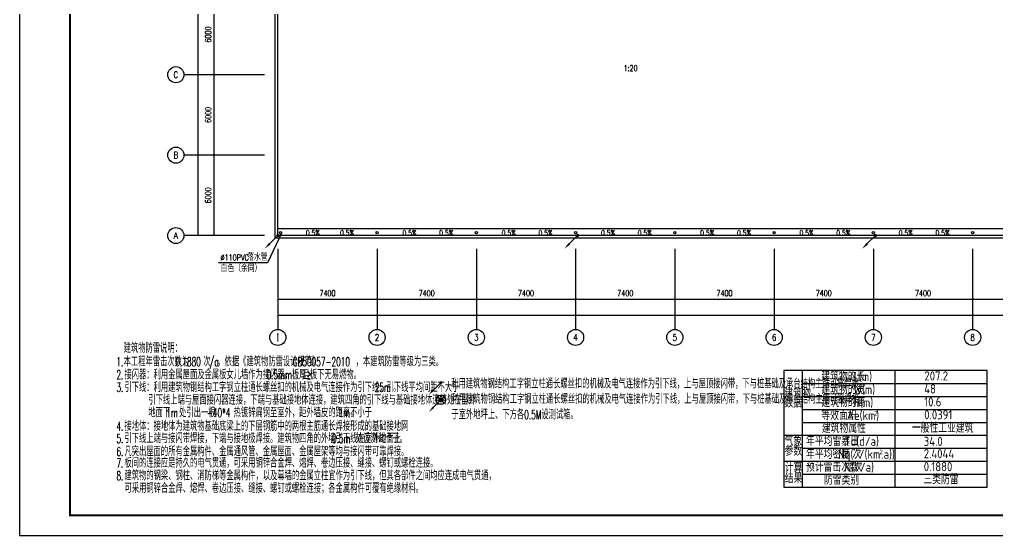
# Model space of a CAD drawing. Extents: x 1751103 to 2598738, y -609732 to 659428.
# Drawn here: x 2088595 to 2161497, y -353364 to -314874 of the extents above; entities that cross this region are included whole.
import ezdxf
from ezdxf.enums import TextEntityAlignment as Align

# ---------------------------------------------------------------- set-up
doc = ezdxf.new("R2010")
doc.units = 0
doc.header["$LTSCALE"] = 1000
doc.header["$MEASUREMENT"] = 0
doc.layers.get('0').update_dxf_attribs({"linetype": 'CONTINUOUS'})
doc.layers.get('DEFPOINTS').update_dxf_attribs({"linetype": 'CONTINUOUS'})
for name, color, linetype in [('AXIS', 3, 'CONTINUOUS'), ('AXIS_TEXT', 7, 'CONTINUOUS'), ('DIM_SYMB', 3, 'CONTINUOUS'), ('LWIRE', 4, 'CONTINUOUS'), ('PUB_TEXT', 7, 'CONTINUOUS'), ('PUB_TITLE', 4, 'CONTINUOUS'), ('WIRE-照明', 1, 'CONTINUOUS'), ('我的文字', 153, 'CONTINUOUS')]:
    doc.layers.add(name, color=color, linetype=linetype)
doc.styles.add('_TCH_AXIS', font='COMPLEX', dxfattribs={"bigfont": 'GBCBIG'})
doc.styles.add('_TCH_DIM', font='SIMPLEX', dxfattribs={"bigfont": 'GBCBIG'})
doc.styles.add('_TCH_LABEL', font='COMPLEX', dxfattribs={"bigfont": 'GBCBIG'})
doc.styles.add('AUDIT_I_110108221036-0', font='gbenor', dxfattribs={"bigfont": 'gbcbig'})
doc.styles.add('COMPLEX', font='COMPLEX')
doc.styles.add('DIM_FONT', font='SIMPLEX', dxfattribs={"width": 0.7, "bigfont": 'GBCBIG'})
doc.styles.get("Standard").update_dxf_attribs({"font": 'gbenor.shx', "bigfont": 'gbcbig.shx'})
doc.styles.add('STY53', font='COMPLEX', dxfattribs={"width": 0.6, "bigfont": 'HZTXT'})
doc.dimstyles.new('DIMN150', dxfattribs={"dimscale": 1.5, "dimtxt": 300, "dimasz": 100, "dimexe": 250, "dimexo": 300, "dimgap": 150, "dimtad": 1, "dimdec": 0, "dimzin": 0, "dimtxsty": 'DIM_FONT', "dimblk": 'ARCHTICK', "dimcen": 0.09, "dimclrt": 7, "dimazin": 3, "dimtfac": 1, "dimtdec": 0, "dimtix": 1, "dimtmove": 0, "dimatfit": 3, "dimtolj": 1, "dimtzin": 0})

# ---------------------------------------------------------------- blocks, each defined once
blk = doc.blocks.new('_AXISO')
blk.add_circle((0, 0), 0.5)
at = {"layer": 'AXIS_TEXT', "style": 'COMPLEX', "width": 1.041667}
blk.add_attdef('A', text='', height=0.56, dxfattribs=at).set_placement((-0.25, -0.28), (0.25, -0.28), align=Align.FIT)
blk = doc.blocks.new('_ARCHTICK')
at = {"color": 0, "linetype": 'BYBLOCK', "const_width": 0.15}
blk.add_lwpolyline([(-0.5, -0.5), (0.5, 0.5)], dxfattribs=at)
blk = doc.blocks.new('*D130')
at = {"layer": 'AXIS', "color": 0}
for p, q in [((2107848, -329473), (2107848, -334348)), ((2315048, -329473), (2315048, -334348)), ((2107848, -333973), (2315048, -333973))]:
    blk.add_line(p, q, dxfattribs=at)
at = {"layer": 'DEFPOINTS', "color": 0}
for p in [(2107848, -329023), (2315048, -329023), (2315048, -333973)]:
    blk.add_point(p, dxfattribs=at)
at = {"layer": 'AXIS', "color": 0, "xscale": 150, "yscale": 150, "zscale": 150, "rotation": 180}
blk.add_blockref('_ARCHTICK', (2107848, -333973), dxfattribs=at)
at = {"layer": 'AXIS', "color": 0, "xscale": 150, "yscale": 150, "zscale": 150}
blk.add_blockref('_ARCHTICK', (2315048, -333973), dxfattribs=at)
at = {"layer": 'AXIS', "color": 7, "insert": (2211448, -333523), "char_height": 450, "attachment_point": 5, "style": 'DIM_FONT'}
blk.add_mtext('\\A1;207200', dxfattribs=at)
blk = doc.blocks.new('*D131')
at = {"layer": 'AXIS', "color": 0}
for p, q in [((2107848, -329473), (2107848, -333148)), ((2115248, -329473), (2115248, -333148)), ((2107848, -332773), (2115248, -332773))]:
    blk.add_line(p, q, dxfattribs=at)
at = {"layer": 'DEFPOINTS', "color": 0}
for p in [(2107848, -329023), (2115248, -329023), (2115248, -332773)]:
    blk.add_point(p, dxfattribs=at)
at = {"layer": 'AXIS', "color": 0, "xscale": 150, "yscale": 150, "zscale": 150, "rotation": 180}
blk.add_blockref('_ARCHTICK', (2107848, -332773), dxfattribs=at)
at = {"layer": 'AXIS', "color": 0, "xscale": 150, "yscale": 150, "zscale": 150}
blk.add_blockref('_ARCHTICK', (2115248, -332773), dxfattribs=at)
at = {"layer": 'AXIS', "color": 7, "insert": (2111548, -332323), "char_height": 450, "attachment_point": 5, "style": 'DIM_FONT'}
blk.add_mtext('\\A1;7400', dxfattribs=at)
blk = doc.blocks.new('*D132')
at = {"layer": 'AXIS', "color": 0}
for p, q in [((2115248, -329473), (2115248, -333148)), ((2122648, -329473), (2122648, -333148)), ((2115248, -332773), (2122648, -332773))]:
    blk.add_line(p, q, dxfattribs=at)
at = {"layer": 'DEFPOINTS', "color": 0}
for p in [(2115248, -329023), (2122648, -329023), (2122648, -332773)]:
    blk.add_point(p, dxfattribs=at)
at = {"layer": 'AXIS', "color": 0, "xscale": 150, "yscale": 150, "zscale": 150, "rotation": 180}
blk.add_blockref('_ARCHTICK', (2115248, -332773), dxfattribs=at)
at = {"layer": 'AXIS', "color": 0, "xscale": 150, "yscale": 150, "zscale": 150}
blk.add_blockref('_ARCHTICK', (2122648, -332773), dxfattribs=at)
at = {"layer": 'AXIS', "color": 7, "insert": (2118948, -332323), "char_height": 450, "attachment_point": 5, "style": 'DIM_FONT'}
blk.add_mtext('\\A1;7400', dxfattribs=at)
blk = doc.blocks.new('*D133')
at = {"layer": 'AXIS', "color": 0}
for p, q in [((2122648, -329473), (2122648, -333148)), ((2130048, -329473), (2130048, -333148)), ((2122648, -332773), (2130048, -332773))]:
    blk.add_line(p, q, dxfattribs=at)
at = {"layer": 'DEFPOINTS', "color": 0}
for p in [(2122648, -329023), (2130048, -329023), (2130048, -332773)]:
    blk.add_point(p, dxfattribs=at)
at = {"layer": 'AXIS', "color": 0, "xscale": 150, "yscale": 150, "zscale": 150, "rotation": 180}
blk.add_blockref('_ARCHTICK', (2122648, -332773), dxfattribs=at)
at = {"layer": 'AXIS', "color": 0, "xscale": 150, "yscale": 150, "zscale": 150}
blk.add_blockref('_ARCHTICK', (2130048, -332773), dxfattribs=at)
at = {"layer": 'AXIS', "color": 7, "insert": (2126348, -332323), "char_height": 450, "attachment_point": 5, "style": 'DIM_FONT'}
blk.add_mtext('\\A1;7400', dxfattribs=at)
blk = doc.blocks.new('*D134')
at = {"layer": 'AXIS', "color": 0}
for p, q in [((2130048, -329473), (2130048, -333148)), ((2137448, -329473), (2137448, -333148)), ((2130048, -332773), (2137448, -332773))]:
    blk.add_line(p, q, dxfattribs=at)
at = {"layer": 'DEFPOINTS', "color": 0}
for p in [(2130048, -329023), (2137448, -329023), (2137448, -332773)]:
    blk.add_point(p, dxfattribs=at)
at = {"layer": 'AXIS', "color": 0, "xscale": 150, "yscale": 150, "zscale": 150, "rotation": 180}
blk.add_blockref('_ARCHTICK', (2130048, -332773), dxfattribs=at)
at = {"layer": 'AXIS', "color": 0, "xscale": 150, "yscale": 150, "zscale": 150}
blk.add_blockref('_ARCHTICK', (2137448, -332773), dxfattribs=at)
at = {"layer": 'AXIS', "color": 7, "insert": (2133748, -332323), "char_height": 450, "attachment_point": 5, "style": 'DIM_FONT'}
blk.add_mtext('\\A1;7400', dxfattribs=at)
blk = doc.blocks.new('*D135')
at = {"layer": 'AXIS', "color": 0}
for p, q in [((2137448, -329473), (2137448, -333148)), ((2144848, -329473), (2144848, -333148)), ((2137448, -332773), (2144848, -332773))]:
    blk.add_line(p, q, dxfattribs=at)
at = {"layer": 'DEFPOINTS', "color": 0}
for p in [(2137448, -329023), (2144848, -329023), (2144848, -332773)]:
    blk.add_point(p, dxfattribs=at)
at = {"layer": 'AXIS', "color": 0, "xscale": 150, "yscale": 150, "zscale": 150, "rotation": 180}
blk.add_blockref('_ARCHTICK', (2137448, -332773), dxfattribs=at)
at = {"layer": 'AXIS', "color": 0, "xscale": 150, "yscale": 150, "zscale": 150}
blk.add_blockref('_ARCHTICK', (2144848, -332773), dxfattribs=at)
at = {"layer": 'AXIS', "color": 7, "insert": (2141148, -332323), "char_height": 450, "attachment_point": 5, "style": 'DIM_FONT'}
blk.add_mtext('\\A1;7400', dxfattribs=at)
blk = doc.blocks.new('*D136')
at = {"layer": 'AXIS', "color": 0}
for p, q in [((2144848, -329473), (2144848, -333148)), ((2152248, -329473), (2152248, -333148)), ((2144848, -332773), (2152248, -332773))]:
    blk.add_line(p, q, dxfattribs=at)
at = {"layer": 'DEFPOINTS', "color": 0}
for p in [(2144848, -329023), (2152248, -329023), (2152248, -332773)]:
    blk.add_point(p, dxfattribs=at)
at = {"layer": 'AXIS', "color": 0, "xscale": 150, "yscale": 150, "zscale": 150, "rotation": 180}
blk.add_blockref('_ARCHTICK', (2144848, -332773), dxfattribs=at)
at = {"layer": 'AXIS', "color": 0, "xscale": 150, "yscale": 150, "zscale": 150}
blk.add_blockref('_ARCHTICK', (2152248, -332773), dxfattribs=at)
at = {"layer": 'AXIS', "color": 7, "insert": (2148548, -332323), "char_height": 450, "attachment_point": 5, "style": 'DIM_FONT'}
blk.add_mtext('\\A1;7400', dxfattribs=at)
blk = doc.blocks.new('*D137')
at = {"layer": 'AXIS', "color": 0}
for p, q in [((2152248, -329473), (2152248, -333148)), ((2159648, -329473), (2159648, -333148)), ((2152248, -332773), (2159648, -332773))]:
    blk.add_line(p, q, dxfattribs=at)
at = {"layer": 'DEFPOINTS', "color": 0}
for p in [(2152248, -329023), (2159648, -329023), (2159648, -332773)]:
    blk.add_point(p, dxfattribs=at)
at = {"layer": 'AXIS', "color": 0, "xscale": 150, "yscale": 150, "zscale": 150, "rotation": 180}
blk.add_blockref('_ARCHTICK', (2152248, -332773), dxfattribs=at)
at = {"layer": 'AXIS', "color": 0, "xscale": 150, "yscale": 150, "zscale": 150}
blk.add_blockref('_ARCHTICK', (2159648, -332773), dxfattribs=at)
at = {"layer": 'AXIS', "color": 7, "insert": (2155948, -332323), "char_height": 450, "attachment_point": 5, "style": 'DIM_FONT'}
blk.add_mtext('\\A1;7400', dxfattribs=at)
blk = doc.blocks.new('*D138')
at = {"layer": 'AXIS', "color": 0}
for p, q in [((2159648, -329473), (2159648, -333148)), ((2167048, -329473), (2167048, -333148)), ((2159648, -332773), (2167048, -332773))]:
    blk.add_line(p, q, dxfattribs=at)
at = {"layer": 'DEFPOINTS', "color": 0}
for p in [(2159648, -329023), (2167048, -329023), (2167048, -332773)]:
    blk.add_point(p, dxfattribs=at)
at = {"layer": 'AXIS', "color": 0, "xscale": 150, "yscale": 150, "zscale": 150, "rotation": 180}
blk.add_blockref('_ARCHTICK', (2159648, -332773), dxfattribs=at)
at = {"layer": 'AXIS', "color": 0, "xscale": 150, "yscale": 150, "zscale": 150}
blk.add_blockref('_ARCHTICK', (2167048, -332773), dxfattribs=at)
at = {"layer": 'AXIS', "color": 7, "insert": (2163348, -332323), "char_height": 450, "attachment_point": 5, "style": 'DIM_FONT'}
blk.add_mtext('\\A1;7400', dxfattribs=at)
blk = doc.blocks.new('*D168')
at = {"layer": 'AXIS', "color": 0}
for p, q in [((2106398, -280023), (2101523, -280023)), ((2101898, -328023), (2101898, -280023)), ((2106398, -328023), (2101523, -328023))]:
    blk.add_line(p, q, dxfattribs=at)
at = {"layer": 'DEFPOINTS', "color": 0}
for p in [(2101898, -280023), (2106848, -280023), (2106848, -328023)]:
    blk.add_point(p, dxfattribs=at)
at = {"layer": 'AXIS', "color": 0, "xscale": 150, "yscale": 150, "zscale": 150}
for p, rotation in [((2101898, -280023), 90), ((2101898, -328023), 270)]:
    blk.add_blockref('_ARCHTICK', p, dxfattribs=dict(at, rotation=rotation))
at = {"layer": 'AXIS', "color": 7, "insert": (2101448, -304023), "char_height": 450, "attachment_point": 5, "rotation": 90, "style": 'DIM_FONT'}
blk.add_mtext('\\A1;48000', dxfattribs=at)
blk = doc.blocks.new('*D169')
at = {"layer": 'AXIS', "color": 0}
for p, q in [((2106398, -322023), (2102723, -322023)), ((2103098, -328023), (2103098, -322023)), ((2106398, -328023), (2102723, -328023))]:
    blk.add_line(p, q, dxfattribs=at)
at = {"layer": 'DEFPOINTS', "color": 0}
for p in [(2103098, -322023), (2106848, -322023), (2106848, -328023)]:
    blk.add_point(p, dxfattribs=at)
at = {"layer": 'AXIS', "color": 0, "xscale": 150, "yscale": 150, "zscale": 150}
for p, rotation in [((2103098, -322023), 90), ((2103098, -328023), 270)]:
    blk.add_blockref('_ARCHTICK', p, dxfattribs=dict(at, rotation=rotation))
at = {"layer": 'AXIS', "color": 7, "insert": (2102648, -325023), "char_height": 450, "attachment_point": 5, "rotation": 90, "style": 'DIM_FONT'}
blk.add_mtext('\\A1;6000', dxfattribs=at)
blk = doc.blocks.new('*D170')
at = {"layer": 'AXIS', "color": 0}
for p, q in [((2106398, -316023), (2102723, -316023)), ((2103098, -322023), (2103098, -316023)), ((2106398, -322023), (2102723, -322023))]:
    blk.add_line(p, q, dxfattribs=at)
at = {"layer": 'DEFPOINTS', "color": 0}
for p in [(2103098, -316023), (2106848, -316023), (2106848, -322023)]:
    blk.add_point(p, dxfattribs=at)
at = {"layer": 'AXIS', "color": 0, "xscale": 150, "yscale": 150, "zscale": 150}
for p, rotation in [((2103098, -316023), 90), ((2103098, -322023), 270)]:
    blk.add_blockref('_ARCHTICK', p, dxfattribs=dict(at, rotation=rotation))
at = {"layer": 'AXIS', "color": 7, "insert": (2102648, -319023), "char_height": 450, "attachment_point": 5, "rotation": 90, "style": 'DIM_FONT'}
blk.add_mtext('\\A1;6000', dxfattribs=at)
blk = doc.blocks.new('*D171')
at = {"layer": 'AXIS', "color": 0}
for p, q in [((2106398, -310023), (2102723, -310023)), ((2103098, -316023), (2103098, -310023)), ((2106398, -316023), (2102723, -316023))]:
    blk.add_line(p, q, dxfattribs=at)
at = {"layer": 'DEFPOINTS', "color": 0}
for p in [(2103098, -310023), (2106848, -310023), (2106848, -316023)]:
    blk.add_point(p, dxfattribs=at)
at = {"layer": 'AXIS', "color": 0, "xscale": 150, "yscale": 150, "zscale": 150}
for p, rotation in [((2103098, -310023), 90), ((2103098, -316023), 270)]:
    blk.add_blockref('_ARCHTICK', p, dxfattribs=dict(at, rotation=rotation))
at = {"layer": 'AXIS', "color": 7, "insert": (2102648, -313023), "char_height": 450, "attachment_point": 5, "rotation": 90, "style": 'DIM_FONT'}
blk.add_mtext('\\A1;6000', dxfattribs=at)
blk = doc.blocks.new('$TELECSYS$00000080')
for p, q in [((-0.7, -0.7), (0, 0)), ((0.104, 0.104), (0.104, 0.104)), ((-0.104, -0.104), (-0.104, -0.104))]:
    blk.add_line(p, q)
at = {"const_width": 0.142}
blk.add_lwpolyline([(0.071, 0, 1), (-0.071, 0, 1)], format="xyb", close=True, dxfattribs=at)
blk.add_solid([(-0.63, -0.77), (-0.77, -0.63), (-1.15, -1.15)])
at = {"width": 0.8, "flags": 9}
blk.add_attdef('A', (0, 0), '', height=0.00002, rotation=180, dxfattribs=at)
blk = doc.blocks.new('_LINKPT1')
blk.add_line((0, 0), (0, 0))
blk = doc.blocks.new('M_Y12THI')
for p, q in [((-0.35, 0.35), (0.35, -0.35)), ((0.35, 0.35), (-0.35, -0.35))]:
    blk.add_line(p, q)
for radius in [0.5, 0.2]:
    blk.add_circle((0, 0), radius)
for points in [[(-0.17, 0.1), (0.17, 0.1), (-0.2, 0), (0.2, 0)], [(-0.17, -0.1), (0.17, -0.1), (-0.2, 0), (0.2, 0)], [(-0.1, 0.17), (0.1, 0.17), (-0.17, 0.1), (0.17, 0.1)], [(0, 0.2), (0, 0.2), (-0.1, 0.17), (0.1, 0.17)], [(-0.1, -0.17), (0.1, -0.17), (-0.17, -0.1), (0.17, -0.1)], [(0, -0.2), (0, -0.2), (-0.1, -0.17), (0.1, -0.17)]]:
    blk.add_solid(points)
for p in [(-0.5, 0), (0, 0.5), (0.5, 0), (0, -0.5)]:
    blk.add_blockref('_LINKPT1', p)
at = {"width": 0.8, "flags": 9}
blk.add_attdef('A', (0, 0), '', height=0.00002, dxfattribs=at)
blk = doc.blocks.new('FDDGGG')
at = {"color": 8}
for p, q in [((2107847.9, -328023), (2107847.9, -280023)), ((2315047.9, -327523), (2107847.9, -327523)), ((2315047.9, -328023), (2107847.9, -328023))]:
    blk.add_line(p, q, dxfattribs=at)
for points in [[(2107647.9, -279823), (2211797.9, -279823), (2211797.9, -291823), (2315247.9, -291823), (2315247.9, -328223), (2107647.9, -328223)], [(2107847.9, -280023), (2211597.9, -280023), (2211597.9, -292023), (2315047.9, -292023), (2315047.9, -328023), (2107847.9, -328023)], [(2107847.9, -280023), (2211597.9, -280023), (2211597.9, -292023), (2315047.9, -292023), (2315047.9, -328023), (2107847.9, -328023)]]:
    blk.add_lwpolyline(points, close=True, dxfattribs=at)
for centre in [(2108045.9, -327812.2), (2115247.9, -327812.2), (2122647.9, -327812.2), (2130047.9, -327812.2), (2137447.9, -327812.2), (2144847.9, -327812.2), (2152247.9, -327812.2), (2159647.9, -327812.2)]:
    blk.add_circle(centre, 80, dxfattribs=at)
at = {"layer": 'AXIS', "color": 8}
for p, q in [((2106847.9, -316023), (2100847.9, -316023)), ((2106847.9, -322023), (2100847.9, -322023)), ((2106847.9, -328023), (2100847.9, -328023)), ((2108145.2, -327784.6), (2107071.8, -330049.8)), ((2107847.9, -329023), (2107847.9, -335023)), ((2115247.9, -329023), (2115247.9, -335023)), ((2122647.9, -329023), (2122647.9, -335023)), ((2130047.9, -329023), (2130047.9, -335023)), ((2137447.9, -329023), (2137447.9, -335023)), ((2144847.9, -329023), (2144847.9, -335023)), ((2152247.9, -329023), (2152247.9, -335023)), ((2159647.9, -329023), (2159647.9, -335023)), ((2107071.8, -330049.8), (2103426, -330049.8))]:
    blk.add_line(p, q, dxfattribs=at)
at = {"layer": 'DIM_SYMB', "color": 8}
for points in [[(2134105, -315973.2, 0, 0, 0), (2134105, -321995.7, 120, 0, 0), (2134105, -322445.7, 0, 0, 0)], [(2109757.8, -327825.2, 0, 0, 0), (2108777, -327825.2, 120, 0, 0), (2108327, -327825.2, 0, 0, 0)], [(2113536, -327825.2, 0, 0, 0), (2114516.7, -327825.2, 120, 0, 0), (2114966.7, -327825.2, 0, 0, 0)], [(2116959.7, -327825.2, 0, 0, 0), (2115979, -327825.2, 120, 0, 0), (2115529, -327825.2, 0, 0, 0)], [(2120936, -327825.2, 0, 0, 0), (2121916.7, -327825.2, 120, 0, 0), (2122366.7, -327825.2, 0, 0, 0)], [(2124359.7, -327825.2, 0, 0, 0), (2123379, -327825.2, 120, 0, 0), (2122929, -327825.2, 0, 0, 0)], [(2128336, -327825.2, 0, 0, 0), (2129316.7, -327825.2, 120, 0, 0), (2129766.7, -327825.2, 0, 0, 0)], [(2131759.7, -327825.2, 0, 0, 0), (2130779, -327825.2, 120, 0, 0), (2130329, -327825.2, 0, 0, 0)], [(2135736, -327825.2, 0, 0, 0), (2136716.7, -327825.2, 120, 0, 0), (2137166.7, -327825.2, 0, 0, 0)], [(2139159.7, -327825.2, 0, 0, 0), (2138179, -327825.2, 120, 0, 0), (2137729, -327825.2, 0, 0, 0)], [(2143136, -327825.2, 0, 0, 0), (2144116.7, -327825.2, 120, 0, 0), (2144566.7, -327825.2, 0, 0, 0)], [(2146559.7, -327825.2, 0, 0, 0), (2145579, -327825.2, 120, 0, 0), (2145129, -327825.2, 0, 0, 0)], [(2150536, -327825.2, 0, 0, 0), (2151516.7, -327825.2, 120, 0, 0), (2151966.7, -327825.2, 0, 0, 0)], [(2153959.7, -327825.2, 0, 0, 0), (2152979, -327825.2, 120, 0, 0), (2152529, -327825.2, 0, 0, 0)], [(2157936, -327825.2, 0, 0, 0), (2158916.7, -327825.2, 120, 0, 0), (2159366.7, -327825.2, 0, 0, 0)], [(2161359.7, -327825.2, 0, 0, 0), (2160379, -327825.2, 120, 0, 0), (2159929, -327825.2, 0, 0, 0)]]:
    blk.add_lwpolyline(points, format="xyseb", dxfattribs=at)
at = {"layer": 'AXIS', "color": 8}
ref = blk.add_blockref('_AXISO', (2100247.9, -316023), dxfattribs=dict(at, xscale=1200, yscale=1200, zscale=1200))
ref.add_attrib('A', 'C', dxfattribs={"layer": 'AXIS_TEXT', "color": 8, "height": 480.7, "style": '_TCH_AXIS'}).set_placement((2100076.2, -316263.4), (2100419.6, -316263.4), align=Align.FIT)
ref = blk.add_blockref('_AXISO', (2100247.9, -322023), dxfattribs=dict(at, xscale=1200, yscale=1200, zscale=1200))
ref.add_attrib('A', 'B', dxfattribs={"layer": 'AXIS_TEXT', "color": 8, "height": 493.2, "style": '_TCH_AXIS', "width": 0.823529}).set_placement((2100083.5, -322269.6), (2100412.3, -322269.6), align=Align.FIT)
ref = blk.add_blockref('_AXISO', (2100247.9, -328023), dxfattribs=dict(at, xscale=1200, yscale=1200, zscale=1200))
ref.add_attrib('A', 'A', dxfattribs={"layer": 'AXIS_TEXT', "color": 8, "height": 468.8, "style": '_TCH_AXIS', "width": 0.888889}).set_placement((2100069.3, -328257.4), (2100426.4, -328257.4), align=Align.FIT)
ref = blk.add_blockref('_AXISO', (2107847.9, -335623), dxfattribs=dict(at, xscale=1200, yscale=1200, zscale=1200))
ref.add_attrib('A', '1', dxfattribs={"layer": 'AXIS_TEXT', "color": 8, "height": 624.4, "style": '_TCH_AXIS', "width": 0.555556}).set_placement((2107773.5, -335935.2), (2107922.2, -335935.2), align=Align.FIT)
ref = blk.add_blockref('_AXISO', (2115247.9, -335623), dxfattribs=dict(at, xscale=1200, yscale=1200, zscale=1200))
ref.add_attrib('A', '2', dxfattribs={"layer": 'AXIS_TEXT', "color": 8, "height": 493.2, "style": '_TCH_AXIS'}).set_placement((2115083.5, -335869.6), (2115412.3, -335869.6), align=Align.FIT)
ref = blk.add_blockref('_AXISO', (2122647.9, -335623), dxfattribs=dict(at, xscale=1200, yscale=1200, zscale=1200))
ref.add_attrib('A', '3', dxfattribs={"layer": 'AXIS_TEXT', "color": 8, "height": 493.2, "style": '_TCH_AXIS'}).set_placement((2122483.5, -335869.6), (2122812.3, -335869.6), align=Align.FIT)
ref = blk.add_blockref('_AXISO', (2130047.9, -335623), dxfattribs=dict(at, xscale=1200, yscale=1200, zscale=1200))
ref.add_attrib('A', '4', dxfattribs={"layer": 'AXIS_TEXT', "color": 8, "height": 480.7, "style": '_TCH_AXIS', "width": 0.9375}).set_placement((2129876.2, -335863.4), (2130219.6, -335863.4), align=Align.FIT)
ref = blk.add_blockref('_AXISO', (2137447.9, -335623), dxfattribs=dict(at, xscale=1200, yscale=1200, zscale=1200))
ref.add_attrib('A', '5', dxfattribs={"layer": 'AXIS_TEXT', "color": 8, "height": 493.2, "style": '_TCH_AXIS'}).set_placement((2137283.5, -335869.6), (2137612.3, -335869.6), align=Align.FIT)
ref = blk.add_blockref('_AXISO', (2144847.9, -335623), dxfattribs=dict(at, xscale=1200, yscale=1200, zscale=1200))
ref.add_attrib('A', '6', dxfattribs={"layer": 'AXIS_TEXT', "color": 8, "height": 506.1, "style": '_TCH_AXIS', "width": 0.928571}).set_placement((2144691.2, -335876), (2145004.5, -335876), align=Align.FIT)
ref = blk.add_blockref('_AXISO', (2152247.9, -335623), dxfattribs=dict(at, xscale=1200, yscale=1200, zscale=1200))
ref.add_attrib('A', '7', dxfattribs={"layer": 'AXIS_TEXT', "color": 8, "height": 493.2, "style": '_TCH_AXIS'}).set_placement((2152083.5, -335869.6), (2152412.3, -335869.6), align=Align.FIT)
ref = blk.add_blockref('_AXISO', (2159647.9, -335623), dxfattribs=dict(at, xscale=1200, yscale=1200, zscale=1200))
ref.add_attrib('A', '8', dxfattribs={"layer": 'AXIS_TEXT', "color": 8, "height": 493.2, "style": '_TCH_AXIS'}).set_placement((2159483.5, -335869.6), (2159812.3, -335869.6), align=Align.FIT)
at = {"layer": 'PUB_TEXT', "color": 8, "width": 0.705882}
for s, height, style, p in [('1:20', 446.25, '_TCH_DIM', (2133617.5, -315763.2)), ('0.5%%%', 382.5, '_TCH_DIM', (2109937.8, -328016.4)), ('0.5%%%', 382.5, '_TCH_DIM', (2112481.7, -328016.4)), ('0.5%%%', 382.5, '_TCH_DIM', (2117139.7, -328016.4)), ('0.5%%%', 382.5, '_TCH_DIM', (2119881.7, -328016.4)), ('0.5%%%', 382.5, '_TCH_DIM', (2124539.7, -328016.4)), ('0.5%%%', 382.5, '_TCH_DIM', (2127281.7, -328016.4)), ('0.5%%%', 382.5, '_TCH_DIM', (2131939.7, -328016.4)), ('0.5%%%', 382.5, '_TCH_DIM', (2134681.7, -328016.4)), ('0.5%%%', 382.5, '_TCH_DIM', (2139339.7, -328016.4)), ('0.5%%%', 382.5, '_TCH_DIM', (2142081.7, -328016.4)), ('0.5%%%', 382.5, '_TCH_DIM', (2146739.7, -328016.4)), ('0.5%%%', 382.5, '_TCH_DIM', (2149481.7, -328016.4)), ('0.5%%%', 382.5, '_TCH_DIM', (2154139.7, -328016.4)), ('0.5%%%', 382.5, '_TCH_DIM', (2156881.7, -328016.4)), ('%%c110PVC', 446.25, '_TCH_LABEL', (2103583.5, -329892.3))]:
    blk.add_text(s, height=height, dxfattribs=dict(at, style=style)).set_placement(p)
at = {"layer": 'PUB_TEXT', "color": 8, "style": '_TCH_LABEL'}
for s, p in [('落水管', (2105563.5, -329892.3)), ('白色（余同）', (2103583.5, -330732.3))]:
    blk.add_text(s, height=506.38, dxfattribs=at).set_placement(p)
at = {"layer": 'AXIS', "color": 8}
for p1, p2, distance, picture, middle in [((2106847.9, -328023), (2106847.9, -280023), 4950, '*D168', (2101447.9, -304023)), ((2106847.9, -316023), (2106847.9, -310023), 3750, '*D171', (2102647.9, -313023)), ((2106847.9, -322023), (2106847.9, -316023), 3750, '*D170', (2102647.9, -319023)), ((2106847.9, -328023), (2106847.9, -322023), 3750, '*D169', (2102647.9, -325023)), ((2107847.9, -329023), (2315047.9, -329023), -4950, '*D130', (2211447.9, -333523)), ((2107847.9, -329023), (2115247.9, -329023), -3750, '*D131', (2111547.9, -332323)), ((2115247.9, -329023), (2122647.9, -329023), -3750, '*D132', (2118947.9, -332323)), ((2122647.9, -329023), (2130047.9, -329023), -3750, '*D133', (2126347.9, -332323)), ((2130047.9, -329023), (2137447.9, -329023), -3750, '*D134', (2133747.9, -332323)), ((2137447.9, -329023), (2144847.9, -329023), -3750, '*D135', (2141147.9, -332323)), ((2144847.9, -329023), (2152247.9, -329023), -3750, '*D136', (2148547.9, -332323)), ((2152247.9, -329023), (2159647.9, -329023), -3750, '*D137', (2155947.9, -332323)), ((2159647.9, -329023), (2167047.9, -329023), -3750, '*D138', (2163347.9, -332323))]:
    dim = blk.add_aligned_dim(p1=p1, p2=p2, distance=distance, dimstyle='DIMN150', dxfattribs=at)
    dim.commit()
    dim.dimension.update_dxf_attribs({"geometry": picture, "text_midpoint": middle})

msp = doc.modelspace()

# ---------------------------------------------------------------- linework, layer by layer
at = {"layer": 'PUB_TITLE'}
msp.add_lwpolyline([(2088595, -353364), (2340895, -353364), (2340895, -264264), (2088595, -264264)], close=True, dxfattribs=at)
at = {"layer": 'PUB_TITLE', "const_width": 150}
msp.add_lwpolyline([(2092345, -351864), (2339395, -351864), (2339395, -265764), (2092345, -265764)], close=True, dxfattribs=at)
at = {"layer": '我的文字', "color": 3}
msp.add_lwpolyline([(2145569, -349755), (2160738, -349755), (2160738, -341068), (2145569, -341068)], close=True, dxfattribs=at)
for points in [[(2146948, -341068), (2146948, -349755)], [(2153843, -341068), (2153843, -349755)], [(2146948, -342033), (2160738, -342033)], [(2146948, -342998), (2160738, -342998)], [(2146948, -343964), (2160738, -343964)], [(2146948, -344929), (2160738, -344929)], [(2145569, -345894), (2160738, -345894)], [(2146948, -346859), (2160738, -346859)], [(2145569, -347825), (2160738, -347825)], [(2146948, -348790), (2160738, -348790)]]:
    msp.add_lwpolyline(points, dxfattribs=at)

# ---------------------------------------------------------------- block references
msp.add_blockref('FDDGGG', (0, -2966))
at = {"layer": 'AXIS', "ltscale": 1000}
for name, p, xscale, yscale, zscale in [('$TELECSYS$00000080', (2120004, -341965), 785.2208333521849, 785.2208333527087, 785.2208333526761), ('$TELECSYS$00000080', (2120004, -343247), 785.2208333521849, 785.2208333527087, 785.2208333526761), ('M_Y12THI', (2120004, -343247), 696.5222880020738, 696.5222880018409, 696.5222880018398)]:
    msp.add_blockref(name, p, dxfattribs=dict(at, xscale=xscale, yscale=yscale, zscale=zscale))
at = {"layer": 'LWIRE', "xscale": 864, "yscale": 864, "zscale": 864}
for p in [(2107848, -330989), (2130198, -330989), (2152398, -330989)]:
    msp.add_blockref('$TELECSYS$00000080', p, dxfattribs=at)

# ---------------------------------------------------------------- texts
at = {"layer": 'WIRE-照明', "color": 3, "linetype": 'CONTINUOUS', "style": 'STY53', "width": 0.6}
for s, height, p in [('建筑物防雷说明：', 670.1, (2096356, -339732)), ('1.', 670.1, (2095818, -340741)), ('本工程年雷击次数为', 670.1, (2096356, -340741)), ('0.1880', 670.1, (2100213, -340741)), ('次', 670, (2102295, -340741)), ('/a', 670.1, (2102736, -340741)), ('，依据《建筑物防雷设计规范》', 670.05, (2103339, -340741)), ('GB50057-2010', 670.05, (2108955, -340741)), ('，本建筑防雷等级为三类。', 670.05, (2113656, -340741)), ('2.', 670.1, (2095818, -341711)), ('接闪器：利用金属屋面及金属板女儿墙作为接闪器，板厚≥', 670.05, (2096415, -341711)), ('0.5mm', 670.1, (2107006, -341711)), ('，且板下无易燃物。', 670.1, (2109156, -341711)), ('引下线：利用建筑物钢结构工字钢立柱通长螺丝扣的机械及电气连接作为引下线，引下线平均间距不大于', 670.05, (2096415, -342656)), ('利用建筑物钢结构工字钢立柱通长螺丝扣的机械及电气连接作为引下线，上与屋顶接闪带，下与桩基础及承台结构主筋可靠焊接。', 670.05, (2120771, -342390)), ('3.', 670.1, (2095818, -342656)), ('25m', 670.1, (2115071, -342656)), ('。', 670, (2116444, -342656)), ('引下线上端与屋面接闪器连接，下端与基础接地体连接，建筑四角的引下线与基础接地体连接处在室外', 670.05, (2098197, -343601)), ('利用建筑物钢结构工字钢立柱通长螺丝扣的机械及电气连接作为引下线，上与屋顶接闪带，下与桩基础及承台结构主筋可靠焊接', 670.05, (2120790, -343532)), ('地面下', 670.1, (2098197, -344547)), ('1m', 670.1, (2099533, -344547)), ('处引出一根', 670.1, (2100489, -344547)), ('-40*4', 670.1, (2102558, -344547)), ('热镀锌扁钢至室外，距外墙皮的距离不小于', 670.05, (2104553, -344547)), ('1m', 670.1, (2112372, -344547)), ('于室外地坪上、下方各0.5M设测试箱。', 670.05, (2120790, -344689)), ('接地体：接地体为建筑物基础底梁上的下层钢筋中的两根主筋通长焊接形成的基础接地网', 670.05, (2096415, -345553)), ('。', 670, (2113270, -344547)), ('4.', 670.1, (2095818, -345553)), ('5.', 670.1, (2095818, -346467)), ('引下线上端与接闪带焊接，下端与接地极焊接。建筑物四角的外墙引下线在室外地面上', 670.05, (2096415, -346467)), ('0.5m', 670.1, (2111890, -346467)), ('处设测试卡子。', 670.1, (2113666, -346467)), ('6.', 670.1, (2095818, -347443)), ('凡突出屋面的所有金属构件、金属通风管、金属屋面、金属屋架等均与接闪带可靠焊接。', 670.05, (2096415, -347443)), ('7.', 670.1, (2095818, -348299)), ('板间的连接应是持久的电气贯通，可采用铜锌合金焊、熔焊、卷边压接、缝接、螺钉或螺栓连接。', 670.05, (2096415, -348299)), ('8.', 670.1, (2095818, -349244)), ('建筑物的钢梁、钢柱、消防梯等金属构件，以及幕墙的金属立柱宜作为引下线，但其各部件之间均应连成电气贯通，', 670.05, (2096415, -349244)), ('可采用铜锌合金焊、熔焊、卷边压接、缝接、螺钉或螺栓连接；各金属构件可覆有绝缘材料。', 670.05, (2096419, -350184))]:
    msp.add_text(s, height=height, dxfattribs=at).set_placement(p)
at = {"layer": 'WIRE-照明', "color": 3, "linetype": 'CONTINUOUS', "style": 'AUDIT_I_110108221036-0'}
for s, height, p in [('建筑物的长', 656.3, (2148368, -341851)), ('L(m)', 680.4, (2150757, -341851)), ('207.2', 680.4, (2156054, -341802)), ('建筑物', 656.3, (2145610, -343099)), ('建筑物的宽', 656.3, (2148368, -342816)), ('W(m)', 680.4, (2150757, -342816)), ('48', 680.4, (2156040, -342767)), ('数据', 656.3, (2145610, -343816)), ('建筑物的高', 656.3, (2148368, -343782)), ('H(m)', 680.4, (2150757, -343782)), ('10.6', 680.4, (2156040, -343733)), ('等效面积', 656.3, (2148368, -344747)), ('Ae(km', 680.4, (2150279, -344747)), ('2', 340, (2152320, -344407)), (')', 680, (2152458, -344747)), ('0.0391', 680.4, (2156040, -344698)), ('建筑物属性', 656.3, (2148409, -345712)), ('一般性工业建筑', 656.3, (2155113, -345694)), ('气象', 656.3, (2145622, -346677)), ('年平均雷暴日', 656.3, (2147226, -346677)), ('Td(d/a)', 680.4, (2150093, -346677)), ('34.0', 680.4, (2156004, -346682)), ('参数', 656.3, (2145622, -347412)), ('年平均密度', 656.3, (2147226, -347643)), ('Ng(', 680.4, (2149615, -347643)), ('次', 656, (2150692, -347643)), ('/(km', 680.4, (2151170, -347643)), ('2', 340, (2152701, -347303)), ('.a))', 680.4, (2152838, -347643)), ('2.4044', 680.4, (2156004, -347605)), ('计算', 656.3, (2145642, -348642)), ('预计雷击次数', 656.3, (2147226, -348608)), ('N(', 680.4, (2150093, -348608)), ('次', 656, (2150773, -348608)), ('/a)', 680.4, (2151251, -348608)), ('0.1880', 680.4, (2156004, -348571)), ('结果', 656.3, (2145642, -349455)), ('防雷类别', 656.3, (2148563, -349573)), ('三类防雷', 656.3, (2155977, -349536))]:
    msp.add_text(s, height=height, dxfattribs=at).set_placement(p)

doc.saveas('drawing.dxf')
